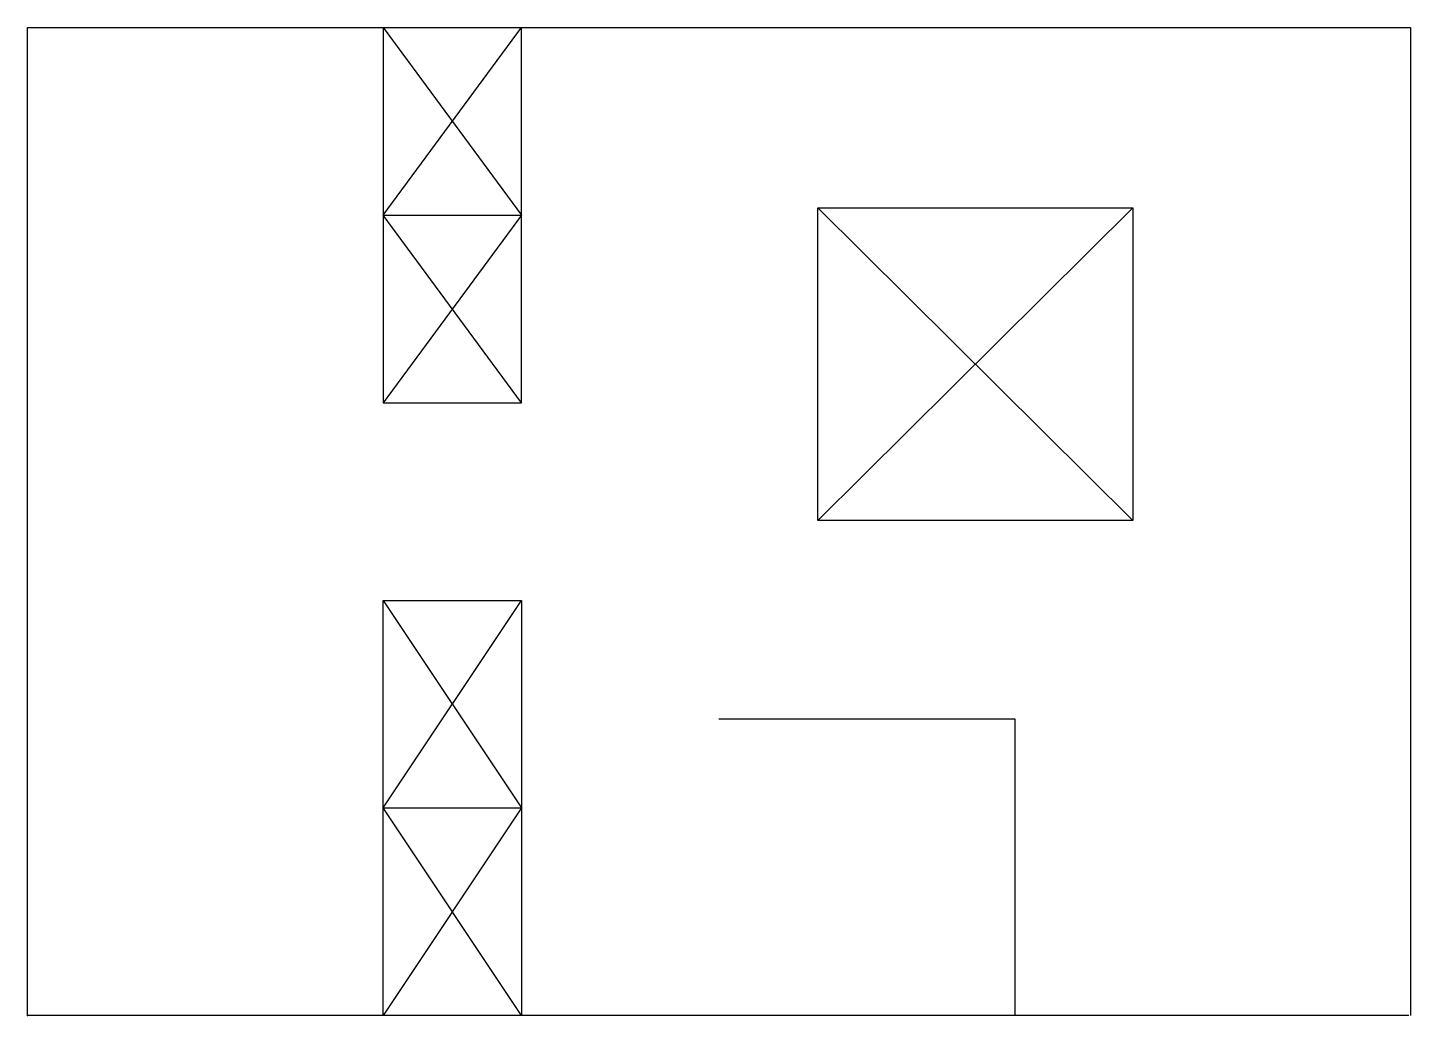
# Model space of a CAD drawing. Header units: millimetres. Extents: x 0 to 70, y 0 to 50.
import ezdxf

# ---------------------------------------------------------------- set-up
doc = ezdxf.new("R2010")
doc.units = ezdxf.units.MM
doc.layers.get('0').update_dxf_attribs({"linetype": 'CONTINUOUS'})

msp = doc.modelspace()

# ---------------------------------------------------------------- linework, layer by layer
for p, q in [((0, 50), (70, 50)), ((0, 0), (0, 50)), ((18, 50), (18, 31)), ((18, 50), (25, 40.5)), ((18, 40.5), (25, 50)), ((25, 31), (25, 50)), ((70, 50), (70, 0)), ((40, 25.056), (55.951, 40.879)), ((40, 25.056), (40, 40.879)), ((55.951, 25.056), (40, 25.056)), ((18, 21), (25, 21)), ((50, 15), (35, 15)), ((50, 0), (50, 15)), ((18, 10.5), (25, 10.5)), ((69.926, 0), (0, 0))]:
    msp.add_line(p, q)
for points in [[(40, 40.879), (55.951, 40.879), (55.951, 25.056)], [(18, 40.5), (25, 40.5), (18, 31), (25, 31)], [(18, 21), (25, 10.5), (18, 0)], [(25, 0), (18, 10.5), (25, 21)]]:
    msp.add_lwpolyline(points, close=True)
msp.add_point((0, 0))

doc.saveas('drawing.dxf')
